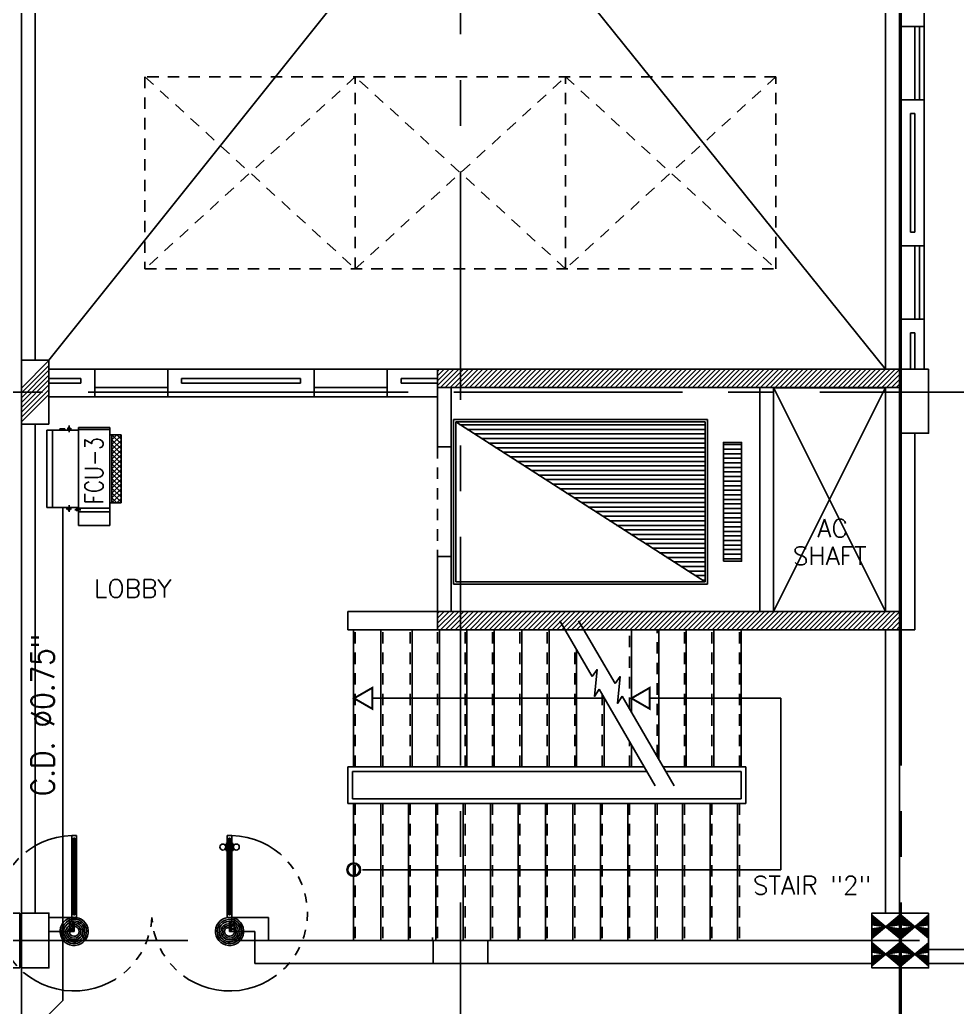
# Model space of a CAD drawing. Extents: x 417866242 to 417866861, y 43498051 to 43498155.
# Drawn here: x 417866821.67 to 417866831.92, y 43498112.91 to 43498123.71 of the extents above; entities that cross this region are included whole.
import ezdxf
from ezdxf.enums import TextEntityAlignment as Align

# ---------------------------------------------------------------- set-up
doc = ezdxf.new("R2010")
doc.units = 0
doc.header["$MEASUREMENT"] = 0
for name, pattern in [('CENTERX2', [4, 2.5, -0.5, 0.5, -0.5]), ('HIDDEN', [0.375, 0.25, -0.125]), ('HIDDEN2', [0.1875, 0.125, -0.0625])]:
    doc.linetypes.add(name, pattern=pattern)
doc.layers.get('0').update_dxf_attribs({"linetype": 'CONTINUOUS'})
for name, color, linetype in [('AC-CD', 6, 'CONTINUOUS'), ('AC-TEXT', 2, 'CONTINUOUS'), ('AXES', 11, 'CENTERX2'), ('COL', 11, 'CONTINUOUS'), ('DOOR', 11, 'CONTINUOUS'), ('FCU', 6, 'CONTINUOUS'), ('HAT', 11, 'CONTINUOUS'), ('HIDDEN', 11, 'HIDDEN2'), ('INSUL', 11, 'CONTINUOUS'), ('LIFTS', 11, 'CONTINUOUS'), ('RM-NAME', 11, 'CONTINUOUS'), ('ROOF', 7, 'CONTINUOUS'), ('SHAFT', 11, 'CONTINUOUS'), ('STR', 11, 'CONTINUOUS'), ('TEXTN', 2, 'CONTINUOUS'), ('WALL', 11, 'CONTINUOUS'), ('WIN', 11, 'CONTINUOUS')]:
    doc.layers.add(name, color=color, linetype=linetype)
doc.styles.add('ROMANS', font='ROMANS.shx', dxfattribs={"width": 0.6})

# ---------------------------------------------------------------- blocks, each defined once
blk = doc.blocks.new('*X51')
at = {"color": 0}
for p, q in [((140176.4757005259, 227700), (140376.4757005259, 227700)), ((140176.4757005259, 227650), (140376.4757005259, 227650)), ((140176.4757005259, 227600), (140376.4757005259, 227600)), ((140176.4757005259, 227550), (140376.4757005259, 227550)), ((140176.4757005259, 227500), (140376.4757005259, 227500)), ((140176.4757005259, 227450), (140376.4757005259, 227450)), ((140176.4757005259, 227400), (140376.4757005259, 227400)), ((140176.4757005259, 227350), (140376.4757005259, 227350)), ((140176.4757005259, 227300), (140376.4757005259, 227300)), ((140176.4757005259, 227250), (140376.4757005259, 227250)), ((140176.4757005259, 227200), (140376.4757005259, 227200)), ((140176.4757005259, 227150), (140376.4757005259, 227150)), ((140176.4757005259, 227100), (140376.4757005259, 227100)), ((140176.4757005259, 227050), (140376.4757005259, 227050)), ((140176.4757005259, 227000), (140376.4757005259, 227000)), ((140176.4757005259, 226950), (140376.4757005259, 226950)), ((140176.4757005259, 226900), (140376.4757005259, 226900)), ((140176.4757005259, 226850), (140376.4757005259, 226850)), ((140176.4757005259, 226800), (140376.4757005259, 226800)), ((140176.4757005259, 226750), (140376.4757005259, 226750)), ((140176.4757005259, 226700), (140376.4757005259, 226700)), ((140176.4757005259, 226650), (140376.4757005259, 226650)), ((140176.4757005259, 226600), (140376.4757005259, 226600)), ((140176.4757005259, 226550), (140376.4757005259, 226550)), ((140176.4757005259, 226500), (140376.4757005259, 226500)), ((140176.4757005259, 226450), (140376.4757005259, 226450))]:
    blk.add_line(p, q, dxfattribs=at)
blk = doc.blocks.new('*X52')
at = {"color": 0}
for p, q in [((477437.8265845861, 147300), (480111.9327893695, 147300)), ((477515.683696582, 147250), (480111.9327893695, 147250)), ((477593.5408085778, 147200), (480111.9327893695, 147200)), ((477671.3979205738, 147150), (480111.9327893695, 147150)), ((477749.2550325696, 147100), (480111.9327893695, 147100)), ((477827.1121445655, 147050), (480111.9327893695, 147050)), ((477904.9692565614, 147000), (480111.9327893695, 147000)), ((477982.8263685573, 146950), (480111.9327893695, 146950)), ((478060.6834805532, 146900), (480111.9327893695, 146900)), ((478138.540592549, 146850), (480111.9327893695, 146850)), ((478216.3977045449, 146800), (480111.9327893695, 146800)), ((478294.2548165408, 146750), (480111.9327893695, 146750)), ((478372.1119285367, 146700), (480111.9327893695, 146700)), ((478449.9690405326, 146650), (480111.9327893695, 146650)), ((478527.8261525285, 146600), (480111.9327893695, 146600)), ((478605.6832645243, 146550), (480111.9327893695, 146550)), ((478683.5403765202, 146500), (480111.9327893695, 146500)), ((478761.3974885161, 146450), (480111.9327893695, 146450)), ((478839.254600512, 146400), (480111.9327893695, 146400)), ((478917.1117125078, 146350), (480111.9327893695, 146350)), ((478994.9688245038, 146300), (480111.9327893695, 146300)), ((479072.8259364996, 146250), (480111.9327893695, 146250)), ((479150.6830484955, 146200), (480111.9327893695, 146200)), ((479228.5401604914, 146150), (480111.9327893695, 146150)), ((479306.3972724873, 146100), (480111.9327893696, 146100)), ((479384.2543844832, 146050), (480111.9327893696, 146050)), ((479462.1114964791, 146000), (480111.9327893696, 146000)), ((479539.9686084749, 145950), (480111.9327893696, 145950)), ((479617.8257204708, 145900), (480111.9327893696, 145900)), ((479695.6828324667, 145850), (480111.9327893696, 145850)), ((479773.5399444626, 145800), (480111.9327893696, 145800)), ((479851.3970564585, 145750), (480111.9327893696, 145750)), ((479929.2541684543, 145700), (480111.9327893696, 145700)), ((480007.1112804502, 145650), (480111.9327893696, 145650)), ((480084.9683924461, 145600), (480111.9327893696, 145600))]:
    blk.add_line(p, q, dxfattribs=at)
blk = doc.blocks.new('A$C272A55A0')
at = {"layer": 'DOOR', "color": 0, "linetype": 'ByBlock'}
for p, q in [((-0.0001203324354719371, 900.3541752648598), (-0.0001203324500238523, 1050.354175264831)), ((49.99987966756453, 1050.354175264918), (-0.0001203324354719371, 1050.354175264918)), ((49.99987966756453, 950.354175264918), (49.99987966756453, 1050.354175264918)), ((1749.999879667535, 950.354175264918), (1749.999879667535, 1050.354175264918)), ((1749.999879667535, 1050.354175264918), (1799.999879667535, 1050.354175264918)), ((1799.999879667535, 1050.354175264918), (1799.999879667535, 900.354175264918)), ((-0.0001203324354719371, 900.354175264918), (24.99987966756453, 900.354175264918)), ((24.99987966756453, 950.354175264918), (49.99987966756453, 950.354175264918)), ((24.99987966756453, 900.354175264918), (24.99987966756453, 950.354175264918)), ((74.99987966756453, 900.354175264918), (24.99987966756453, 900.354175264918)), ((24.99987966756453, 850.354175264918), (24.99987966756453, 900.354175264918)), ((57.99987966756453, 870.354175264918), (41.99987966756453, 870.354175264918)), ((41.99987966756453, 870.354175264918), (41.99987966756453, 850.354175264918)), ((57.99987966756453, 850.354175264918), (57.99987966756453, 870.354175264918)), ((74.99987966756453, 900.354175264918), (74.99987966756453, 850.354175264918)), ((1724.999879667535, 900.354175264918), (1774.999879667535, 900.354175264918)), ((1724.999879667535, 900.354175264918), (1724.999879667535, 850.354175264918)), ((1741.999879667535, 870.354175264918), (1757.999879667535, 870.354175264918)), ((1741.999879667535, 850.354175264918), (1741.999879667535, 870.354175264918)), ((1774.999879667535, 950.354175264918), (1749.999879667535, 950.354175264918)), ((1757.999879667535, 870.354175264918), (1757.999879667535, 850.354175264918)), ((1774.999879667535, 900.354175264918), (1774.999879667535, 950.354175264918)), ((1799.999879667535, 900.354175264918), (1774.999879667535, 900.354175264918)), ((1774.999879667535, 850.354175264918), (1774.999879667535, 900.354175264918)), ((41.99987966756453, 850.354175264918), (24.99987966756453, 850.354175264918)), ((74.99987966756453, 850.354175264918), (57.99987966756453, 850.354175264918)), ((1724.999879667535, 850.354175264918), (1741.999879667535, 850.354175264918)), ((1757.999879667535, 850.354175264918), (1774.999879667535, 850.354175264918)), ((1717.799879667495, 160.1117180435103), (1708.799879667495, 160.1117180435103)), ((1708.799879667495, 95.31171804352198), (1708.799879667495, 160.1117180435103)), ((1724.999879667535, 172.7117180435162), (1717.799879667495, 172.7117180435162)), ((1717.799879667495, 172.7117180435162), (1717.799879667495, 82.71171804351616)), ((1717.799879667495, 95.31171804352198), (1717.799879667495, 160.1117180435103)), ((1774.999879667535, 172.7117180435162), (1782.199879667576, 172.7117180435162)), ((1782.199879667576, 172.7117180435162), (1782.199879667576, 82.71171804351616)), ((1782.199879667576, 160.1117180435103), (1791.199879667576, 160.1117180435103)), ((1782.199879667576, 95.31171804352198), (1782.199879667576, 160.1117180435103)), ((1791.199879667576, 95.31171804352198), (1791.199879667576, 160.1117180435103)), ((24.99987966756453, 50.35417526491801), (41.99987966753542, 50.35417526491801)), ((24.99987966756453, 50.35417526491801), (24.99987966756453, 0.3541752649180125)), ((24.99987966756453, 0.3541752649180125), (74.99987966756453, 0.3541752649180125)), ((74.99987966756453, 0.3541752649180125), (24.99987966756453, 0.3541752649180125)), ((41.99987966753542, 50.35417526491801), (41.99987966753542, 30.35417526491801)), ((41.99987966756453, 30.35417526491801), (57.99987966756453, 30.35417526491801)), ((57.99987966756453, 50.35417526491801), (74.99987966756453, 50.35417526491801)), ((57.99987966756453, 50.35417526491801), (57.99987966756453, 30.35417526491801)), ((74.99987966756453, 50.35417526491801), (74.99987966704066, 0.3541752648889087)), ((1717.799879667495, 95.31171804352198), (1708.799879667495, 95.31171804352198)), ((1724.999879667535, 82.71171804351616), (1717.799879667495, 82.71171804351616)), ((1741.999879667535, 50.35417526491801), (1724.999879667535, 50.35417526491801)), ((1724.999879667535, 50.35417526491801), (1724.999879668059, 0.3541752648889087)), ((1774.999879667535, 0.3541752649180125), (1724.999879667535, 0.3541752649180125)), ((1724.999879667535, 0.3541752649180125), (1774.999879667535, 0.3541752649180125)), ((1741.999879667535, 50.35417526491801), (1741.999879667535, 30.35417526491801)), ((1757.999879667535, 30.35417526491801), (1741.999879667535, 30.35417526491801)), ((1774.999879667535, 50.35417526491801), (1757.999879667565, 50.35417526491801)), ((1757.999879667565, 50.35417526491801), (1757.999879667565, 30.35417526491801)), ((1774.999879667535, 82.71171804351616), (1782.199879667576, 82.71171804351616)), ((1774.999879667535, 50.35417526491801), (1774.999879667535, 0.3541752649180125)), ((1782.199879667576, 95.31171804352198), (1791.199879667576, 95.31171804352198))]:
    blk.add_line(p, q, dxfattribs=at)
at = {"layer": 'DOOR', "color": 9, "linetype": 'ByBlock'}
for p, q in [((49.99987966756453, 1050.354175264918), (-0.0001203324354719371, 1010.208440949064)), ((49.99987966756453, 1050.354175264918), (-0.0001203324354719371, 936.6442452724732)), ((49.99987966756453, 1050.354175264918), (36.64259362407029, 950.354175264918)), ((1749.999879667535, 1050.354175264918), (1799.999879667535, 1010.208440949064)), ((1749.999879667535, 1050.354175264918), (1799.999879667535, 936.6442452724732)), ((1749.999879667535, 1050.354175264918), (1763.35716571103, 950.354175264918))]:
    blk.add_line(p, q, dxfattribs=at)
at = {"layer": 'DOOR', "linetype": 'ByBlock'}
for p, q in [((24.99987966756453, 850.354175264918), (24.99987966756453, 50.35417526491801)), ((41.99987966756453, 850.354175264918), (41.99987966753542, 50.35417526491801)), ((57.99987966756453, 850.354175264918), (57.99987966756453, 50.35417526491801)), ((74.99987966756453, 50.35417526491801), (74.99987966756453, 850.354175264918)), ((1724.999879667535, 50.35417526491801), (1724.999879667535, 850.354175264918)), ((1741.999879667535, 850.354175264918), (1741.999879667535, 50.35417526491801)), ((1757.999879667535, 850.354175264918), (1757.999879667565, 50.35417526491801)), ((1774.999879667535, 850.354175264918), (1774.999879667535, 50.35417526491801))]:
    blk.add_line(p, q, dxfattribs=at)
at = {"layer": 'DOOR', "color": 0, "linetype": 'ByBlock'}
for centre in [(1676.468935452576, 127.7117180435162), (1823.530823882553, 127.7117180435162)]:
    blk.add_circle(centre, 32.39999999998526, dxfattribs=at)
at = {"layer": 'DOOR', "color": 9, "linetype": 'ByBlock'}
for centre, radius, start, end in [((49.99987966756453, 1050.354175264918), 54.40195781277725, 203.2073828919769, 270), ((49.99987966756453, 1050.354175264918), 74.40195781277725, 227.7764264168309, 270), ((49.99987966756453, 1050.354175264918), 34.40195781277725, 180, 270), ((49.99987966756453, 1050.354175264918), 14.40195781277725, 180, 270), ((1749.999879667535, 1050.354175264918), 14.40195781277725, 270, 0), ((1749.999879667535, 1050.354175264918), 34.40195781277725, 270, 0), ((1749.999879667535, 1050.354175264918), 54.40195781277725, 270, 336.7926171080232), ((1749.999879667535, 1050.354175264918), 74.40195781277725, 270, 312.2235735831691), ((49.99987966756453, 1050.354175264918), 94.40195781277725, 238.0181880330829, 270), ((49.99987966756453, 1050.354175264918), 114.4019578127773, 244.083841882062, 257.3774258712915), ((49.99987966756453, 1050.354175264918), 134.4019578127773, 248.1598493930308, 259.2800236451595), ((49.99987966756453, 1050.354175264918), 154.4019578127773, 251.1052885492919, 256.2857707775486), ((1749.999879667535, 1050.354175264918), 94.40195781277725, 270, 301.9818119669171), ((1749.999879667535, 1050.354175264918), 114.4019578127773, 282.6225741287084, 295.916158117938), ((1749.999879667535, 1050.354175264918), 134.4019578127773, 280.7199763548405, 291.8401506069692), ((1749.999879667535, 1050.354175264918), 154.4019578127773, 283.7142292224514, 288.8947114507081)]:
    blk.add_arc(centre, radius, start, end, dxfattribs=at)
at = {"layer": 'DOOR', "linetype": 'HIDDEN', "ltscale": 0.5}
for centre, radius, start, end in [((49.99987966756453, 851.395841931575), 851.4087845464003, 268.3173765331032, 3.296482377102192), ((1749.999879667521, 851.3958419315459), 851.4087845463584, 176.7035176228957, 271.6826234668978)]:
    blk.add_arc(centre, radius, start, end, dxfattribs=at)
at = {"layer": 'WALL', "linetype": 'ByBlock'}
blk.add_line((1799.999879667565, 900.3541752650344), (1799.99987966755, 1050.354175265005), dxfattribs=at)
blk = doc.blocks.new('RM1')
at = {"layer": 'RM-NAME', "style": 'ROMANS'}
for tag, p in [('ROOMNAME1', (0, 323.8095238059759)), ('ROOMNAME2', (0, 0))]:
    blk.add_attdef(tag, text='', height=200, dxfattribs=at).set_placement(p, align=Align.MIDDLE)
blk = doc.blocks.new('*X78')
at = {"color": 0}
for p, q in [((61359.22208648539, 153159.3599540289), (61539.59610626817, 153339.7339738117)), ((61359.22208648538, 153212.3929626179), (61486.56309767918, 153339.7339738117)), ((61359.22208648537, 153265.4259712069), (61433.53008909019, 153339.7339738117)), ((61359.22208648537, 153318.4589797959), (61380.4970805012, 153339.7339738117)), ((61392.62911485726, 153139.7339738118), (61592.62911485717, 153339.7339738117)), ((61445.66212344625, 153139.7339738118), (61645.66212344616, 153339.7339738117)), ((61498.69513203524, 153139.7339738118), (61698.69513203515, 153339.7339738117)), ((61551.72814062423, 153139.7339738118), (61751.72814062415, 153339.7339738117)), ((61604.76114921322, 153139.7339738118), (61804.76114921314, 153339.7339738117)), ((61657.79415780221, 153139.7339738118), (61857.79415780213, 153339.7339738117)), ((61710.8271663912, 153139.7339738118), (61910.82716639112, 153339.7339738117)), ((61763.86017498019, 153139.7339738118), (61963.86017498012, 153339.7339738117)), ((61816.89318356918, 153139.7339738118), (62016.8931835691, 153339.7339738117)), ((61869.92619215817, 153139.7339738118), (62069.9261921581, 153339.7339738117)), ((61922.95920074716, 153139.7339738118), (62122.95920074709, 153339.7339738117)), ((61975.99220933615, 153139.7339738118), (62175.99220933608, 153339.7339738117)), ((62029.02521792514, 153139.7339738118), (62229.02521792507, 153339.7339738117)), ((62082.05822651413, 153139.7339738118), (62282.05822651407, 153339.7339738117)), ((62135.09123510312, 153139.7339738118), (62335.09123510306, 153339.7339738117)), ((62188.12424369211, 153139.7339738118), (62388.12424369205, 153339.7339738117)), ((62241.1572522811, 153139.7339738118), (62441.15725228105, 153339.7339738117)), ((62294.19026087009, 153139.7339738118), (62494.19026087003, 153339.7339738117)), ((62347.22326945908, 153139.7339738118), (62547.22326945903, 153339.7339738117)), ((62400.25627804807, 153139.7339738118), (62600.25627804802, 153339.7339738117)), ((62453.28928663706, 153139.7339738118), (62653.28928663702, 153339.7339738117)), ((62506.32229522605, 153139.7339738118), (62706.322295226, 153339.7339738117)), ((62559.35530381504, 153139.7339738118), (62759.355303815, 153339.7339738117)), ((62612.38831240403, 153139.7339738118), (62812.38831240399, 153339.7339738117)), ((62665.42132099302, 153139.7339738118), (62865.42132099298, 153339.7339738117)), ((62718.45432958201, 153139.7339738118), (62918.45432958197, 153339.7339738117)), ((62771.48733817101, 153139.7339738118), (62971.48733817097, 153339.7339738117)), ((62824.52034675999, 153139.7339738118), (63024.52034675996, 153339.7339738117)), ((62877.55335534898, 153139.7339738118), (63077.55335534895, 153339.7339738117)), ((62930.58636393797, 153139.7339738118), (63130.58636393795, 153339.7339738117)), ((62983.61937252696, 153139.7339738118), (63183.61937252693, 153339.7339738117)), ((63036.65238111596, 153139.7339738118), (63236.65238111593, 153339.7339738117)), ((63089.68538970494, 153139.7339738118), (63289.68538970492, 153339.7339738117)), ((63142.71839829393, 153139.7339738118), (63342.71839829391, 153339.7339738117)), ((63195.75140688293, 153139.7339738118), (63395.7514068829, 153339.7339738117)), ((63248.78441547191, 153139.7339738118), (63448.7844154719, 153339.7339738117)), ((63301.81742406091, 153139.7339738118), (63501.81742406089, 153339.7339738117)), ((63354.8504326499, 153139.7339738118), (63554.85043264988, 153339.7339738117)), ((63407.88344123888, 153139.7339738118), (63607.88344123888, 153339.7339738117)), ((63460.91644982788, 153139.7339738118), (63660.91644982787, 153339.7339738118)), ((63513.94945841686, 153139.7339738118), (63713.94945841686, 153339.7339738118)), ((63566.98246700585, 153139.7339738118), (63766.98246700585, 153339.7339738118)), ((63620.01547559485, 153139.7339738118), (63820.01547559485, 153339.7339738118)), ((63673.04848418383, 153139.7339738117), (63873.04848418383, 153339.7339738118)), ((63726.08149277283, 153139.7339738117), (63926.08149277283, 153339.7339738118)), ((63779.11450136182, 153139.7339738117), (63979.11450136182, 153339.7339738118)), ((63832.1475099508, 153139.7339738117), (64032.14750995081, 153339.7339738118)), ((63885.1805185398, 153139.7339738117), (64085.1805185398, 153339.7339738118)), ((63938.21352712878, 153139.7339738117), (64138.2135271288, 153339.7339738118)), ((63991.24653571778, 153139.7339738117), (64191.24653571779, 153339.7339738118)), ((64044.27954430677, 153139.7339738117), (64244.27954430678, 153339.7339738118)), ((64097.31255289575, 153139.7339738117), (64297.31255289578, 153339.7339738118)), ((64150.34556148475, 153139.7339738117), (64350.34556148477, 153339.7339738118)), ((64203.37857007374, 153139.7339738117), (64403.37857007376, 153339.7339738118)), ((64256.41157866273, 153139.7339738117), (64456.41157866275, 153339.7339738118)), ((64309.44458725172, 153139.7339738117), (64509.44458725175, 153339.7339738118)), ((64362.4775958407, 153139.7339738117), (64562.47759584073, 153339.7339738118)), ((64415.5106044297, 153139.7339738117), (64615.51060442973, 153339.7339738118)), ((64468.54361301869, 153139.7339738117), (64668.54361301872, 153339.7339738118)), ((64521.57662160768, 153139.7339738117), (64721.57662160771, 153339.7339738118)), ((64574.60963019667, 153139.7339738117), (64774.6096301967, 153339.7339738118)), ((64627.64263878566, 153139.7339738117), (64827.6426387857, 153339.7339738118)), ((64680.67564737465, 153139.7339738117), (64880.67564737469, 153339.7339738118)), ((64733.70865596364, 153139.7339738117), (64933.70865596368, 153339.7339738118)), ((64786.74166455263, 153139.7339738117), (64986.74166455268, 153339.7339738118)), ((64839.77467314162, 153139.7339738117), (65039.77467314167, 153339.7339738118)), ((64892.80768173061, 153139.7339738117), (65092.80768173066, 153339.7339738118)), ((64945.8406903196, 153139.7339738117), (65145.84069031965, 153339.7339738118)), ((64998.87369890859, 153139.7339738117), (65198.87369890865, 153339.7339738118)), ((65051.90670749758, 153139.7339738117), (65251.90670749763, 153339.7339738118)), ((65104.93971608657, 153139.7339738117), (65304.93971608663, 153339.7339738118)), ((65157.97272467556, 153139.7339738117), (65357.97272467562, 153339.7339738118)), ((65211.00573326455, 153139.7339738117), (65411.00573326461, 153339.7339738118)), ((65264.03874185354, 153139.7339738117), (65464.0387418536, 153339.7339738118)), ((65317.07175044253, 153139.7339738117), (65517.0717504426, 153339.7339738118)), ((65370.10475903152, 153139.7339738117), (65570.10475903159, 153339.7339738118)), ((65423.13776762051, 153139.7339738117), (65623.13776762059, 153339.7339738118)), ((65476.1707762095, 153139.7339738117), (65676.17077620958, 153339.7339738118)), ((65529.20378479849, 153139.7339738117), (65729.20378479856, 153339.7339738118)), ((65582.23679338748, 153139.7339738117), (65782.23679338756, 153339.7339738118)), ((65635.26980197646, 153139.7339738117), (65835.26980197655, 153339.7339738118)), ((65688.30281056547, 153139.7339738117), (65888.30281056554, 153339.7339738118)), ((65741.33581915445, 153139.7339738117), (65941.33581915454, 153339.7339738118)), ((65794.36882774344, 153139.7339738117), (65994.36882774353, 153339.7339738118)), ((65847.40183633243, 153139.7339738117), (66047.40183633252, 153339.7339738118)), ((65900.43484492142, 153139.7339738117), (66100.43484492152, 153339.7339738118)), ((65953.46785351042, 153139.7339738117), (66153.4678535105, 153339.7339738118)), ((66006.5008620994, 153139.7339738117), (66206.50086209949, 153339.7339738118)), ((66059.53387068839, 153139.7339738117), (66259.5338706885, 153339.7339738118)), ((66112.56687927738, 153139.7339738117), (66312.56687927748, 153339.7339738118)), ((66165.59988786637, 153139.7339738117), (66365.59988786647, 153339.7339738118)), ((66218.63289645537, 153139.7339738117), (66409.2220864852, 153330.3231638415)), ((66271.66590504436, 153139.7339738117), (66409.2220864852, 153277.2901552526)), ((66324.69891363334, 153139.7339738117), (66409.2220864852, 153224.2571466636)), ((66377.73192222233, 153139.7339738117), (66409.2220864852, 153171.2241380746))]:
    blk.add_line(p, q, dxfattribs=at)
blk = doc.blocks.new('*X77')
at = {"color": 0}
for p, q in [((61359.22208648539, 155811.0103834785), (61537.94567681861, 155989.7339738117)), ((61359.22208648538, 155864.0433920675), (61484.91266822961, 155989.7339738117)), ((61359.22208648537, 155917.0764006564), (61431.87965964062, 155989.7339738117)), ((61359.22208648537, 155970.1094092454), (61378.84665105163, 155989.7339738117)), ((61390.97868540768, 155789.7339738118), (61590.97868540759, 155989.7339738117)), ((61444.01169399667, 155789.7339738118), (61644.01169399659, 155989.7339738117)), ((61497.04470258566, 155789.7339738118), (61697.04470258558, 155989.7339738117)), ((61550.07771117465, 155789.7339738118), (61750.07771117457, 155989.7339738117)), ((61603.11071976364, 155789.7339738118), (61803.11071976356, 155989.7339738117)), ((61656.14372835263, 155789.7339738118), (61856.14372835256, 155989.7339738117)), ((61709.17673694162, 155789.7339738118), (61909.17673694155, 155989.7339738117)), ((61762.20974553061, 155789.7339738118), (61962.20974553054, 155989.7339738117)), ((61815.2427541196, 155789.7339738118), (62015.24275411954, 155989.7339738117)), ((61868.27576270859, 155789.7339738118), (62068.27576270853, 155989.7339738117)), ((61921.30877129758, 155789.7339738118), (62121.30877129752, 155989.7339738117)), ((61974.34177988657, 155789.7339738118), (62174.34177988651, 155989.7339738117)), ((62027.37478847556, 155789.7339738118), (62227.37478847551, 155989.7339738117)), ((62080.40779706455, 155789.7339738118), (62280.40779706449, 155989.7339738117)), ((62133.44080565354, 155789.7339738117), (62333.44080565349, 155989.7339738117)), ((62186.47381424253, 155789.7339738117), (62386.47381424248, 155989.7339738117)), ((62239.50682283152, 155789.7339738117), (62439.50682283147, 155989.7339738117)), ((62292.53983142051, 155789.7339738117), (62492.53983142046, 155989.7339738117)), ((62345.5728400095, 155789.7339738117), (62545.57284000946, 155989.7339738117)), ((62398.60584859849, 155789.7339738117), (62598.60584859845, 155989.7339738117)), ((62451.63885718748, 155789.7339738117), (62651.63885718744, 155989.7339738117)), ((62504.67186577647, 155789.7339738117), (62704.67186577644, 155989.7339738117)), ((62557.70487436546, 155789.7339738117), (62757.70487436542, 155989.7339738117)), ((62610.73788295445, 155789.7339738117), (62810.73788295442, 155989.7339738117)), ((62663.77089154344, 155789.7339738117), (62863.77089154341, 155989.7339738117)), ((62716.80390013244, 155789.7339738117), (62916.80390013241, 155989.7339738117)), ((62769.83690872142, 155789.7339738117), (62969.83690872139, 155989.7339738117)), ((62822.86991731041, 155789.7339738117), (63022.86991731039, 155989.7339738117)), ((62875.90292589941, 155789.7339738117), (63075.90292589938, 155989.7339738117)), ((62928.93593448839, 155789.7339738117), (63128.93593448837, 155989.7339738117)), ((62981.96894307739, 155789.7339738117), (63181.96894307737, 155989.7339738117)), ((63035.00195166637, 155789.7339738117), (63235.00195166636, 155989.7339738117)), ((63088.03496025536, 155789.7339738117), (63288.03496025535, 155989.7339738117)), ((63141.06796884436, 155789.7339738117), (63341.06796884434, 155989.7339738117)), ((63194.10097743334, 155789.7339738117), (63394.10097743334, 155989.7339738117)), ((63247.13398602234, 155789.7339738117), (63447.13398602232, 155989.7339738117)), ((63300.16699461133, 155789.7339738117), (63500.16699461132, 155989.7339738117)), ((63353.20000320031, 155789.7339738117), (63553.20000320031, 155989.7339738117)), ((63406.23301178931, 155789.7339738117), (63606.2330117893, 155989.7339738117)), ((63459.26602037829, 155789.7339738117), (63659.26602037829, 155989.7339738117)), ((63512.29902896728, 155789.7339738117), (63712.29902896729, 155989.7339738117)), ((63565.33203755628, 155789.7339738117), (63765.33203755628, 155989.7339738117)), ((63618.36504614526, 155789.7339738117), (63818.36504614527, 155989.7339738117)), ((63671.39805473426, 155789.7339738117), (63871.39805473427, 155989.7339738117)), ((63724.43106332325, 155789.7339738117), (63924.43106332326, 155989.7339738117)), ((63777.46407191223, 155789.7339738117), (63977.46407191225, 155989.7339738117)), ((63830.49708050123, 155789.7339738117), (64030.49708050124, 155989.7339738117)), ((63883.53008909021, 155789.7339738117), (64083.53008909024, 155989.7339738117)), ((63936.56309767921, 155789.7339738117), (64136.56309767922, 155989.7339738117)), ((63989.5961062682, 155789.7339738117), (64189.59610626822, 155989.7339738117)), ((64042.62911485718, 155789.7339738117), (64242.62911485721, 155989.7339738117)), ((64095.66212344618, 155789.7339738117), (64295.6621234462, 155989.7339738117)), ((64148.69513203517, 155789.7339738117), (64348.69513203519, 155989.7339738117)), ((64201.72814062416, 155789.7339738117), (64401.72814062419, 155989.7339738117)), ((64254.76114921315, 155789.7339738117), (64454.76114921318, 155989.7339738118)), ((64307.79415780213, 155789.7339738117), (64507.79415780217, 155989.7339738118)), ((64360.82716639113, 155789.7339738117), (64560.82716639117, 155989.7339738118)), ((64413.86017498012, 155789.7339738117), (64613.86017498016, 155989.7339738118)), ((64466.89318356911, 155789.7339738117), (64666.89318356915, 155989.7339738118)), ((64519.9261921581, 155789.7339738117), (64719.92619215814, 155989.7339738118)), ((64572.95920074709, 155789.7339738117), (64772.95920074714, 155989.7339738118)), ((64625.99220933608, 155789.7339738117), (64825.99220933612, 155989.7339738118)), ((64679.02521792507, 155789.7339738117), (64879.02521792512, 155989.7339738118)), ((64732.05822651406, 155789.7339738117), (64932.05822651411, 155989.7339738118)), ((64785.09123510305, 155789.7339738117), (64985.0912351031, 155989.7339738118)), ((64838.12424369204, 155789.7339738117), (65038.12424369209, 155989.7339738118)), ((64891.15725228103, 155789.7339738117), (65091.15725228109, 155989.7339738118)), ((64944.19026087002, 155789.7339738117), (65144.19026087008, 155989.7339738118)), ((64997.22326945901, 155789.7339738117), (65197.22326945907, 155989.7339738118)), ((65050.256278048, 155789.7339738117), (65250.25627804807, 155989.7339738118)), ((65103.28928663699, 155789.7339738117), (65303.28928663705, 155989.7339738118)), ((65156.32229522598, 155789.7339738117), (65356.32229522605, 155989.7339738118)), ((65209.35530381497, 155789.7339738117), (65409.35530381504, 155989.7339738118)), ((65262.38831240396, 155789.7339738117), (65462.38831240404, 155989.7339738118)), ((65315.42132099295, 155789.7339738117), (65515.42132099302, 155989.7339738118)), ((65368.45432958194, 155789.7339738117), (65568.45432958202, 155989.7339738118)), ((65421.48733817093, 155789.7339738117), (65621.487338171, 155989.7339738118)), ((65474.52034675992, 155789.7339738117), (65674.52034676001, 155989.7339738118)), ((65527.55335534891, 155789.7339738117), (65727.553355349, 155989.7339738118)), ((65580.5863639379, 155789.7339738117), (65780.58636393798, 155989.7339738118)), ((65633.6193725269, 155789.7339738117), (65833.61937252698, 155989.7339738118)), ((65686.65238111588, 155789.7339738117), (65886.65238111597, 155989.7339738118)), ((65739.68538970487, 155789.7339738117), (65939.68538970496, 155989.7339738118)), ((65792.71839829386, 155789.7339738117), (65992.71839829396, 155989.7339738118)), ((65845.75140688285, 155789.7339738117), (66045.75140688295, 155989.7339738118)), ((65898.78441547185, 155789.7339738117), (66098.78441547194, 155989.7339738118)), ((65951.81742406084, 155789.7339738117), (66151.81742406094, 155989.7339738118)), ((66004.85043264982, 155789.7339738117), (66204.85043264992, 155989.7339738118)), ((66057.88344123881, 155789.7339738117), (66257.88344123891, 155989.7339738118)), ((66110.9164498278, 155789.7339738117), (66310.91644982791, 155989.7339738118)), ((66163.9494584168, 155789.7339738117), (66363.9494584169, 155989.7339738118)), ((66216.98246700579, 155789.7339738117), (66409.2220864852, 155981.9735932911)), ((66270.01547559477, 155789.7339738117), (66409.2220864852, 155928.9405847021)), ((66323.04848418376, 155789.7339738117), (66409.2220864852, 155875.9075761131)), ((66376.08149277275, 155789.7339738117), (66409.2220864852, 155822.8745675241))]:
    blk.add_line(p, q, dxfattribs=at)
blk = doc.blocks.new('C11')
at = {"layer": 'HAT'}
h = blk.add_hatch(dxfattribs=at)
h.set_pattern_fill('ANSI31', color=256, scale=300, style=0)
h.set_pattern_definition([(45, (-248556.1822811713, -75061.0053373936), (-26.51650429449553, 26.51650429449553), [])])
h.paths.add_polyline_path([(300.0000000000291, 700), (-2.91038304567337e-11, 700), (0, 349.9999999998981), (300.0000000000291, 349.9999999998981)])
h.paths.add_polyline_path([(300, 349.9999999998981), (-2.91038304567337e-11, 349.9999999998981), (-2.91038304567337e-11, 0), (300.0000000000291, 0)])
at = {"layer": 'COL'}
blk.add_lwpolyline([(300.0000000000291, 700), (299.9999999999709, 0), (0, 0), (0, 700)], close=True, dxfattribs=at)
blk = doc.blocks.new('C5V')
at = {"layer": 'HAT'}
h = blk.add_hatch(dxfattribs=at)
h.set_pattern_fill('ANSI31', color=256, scale=300, style=0)
h.set_pattern_definition([(45, (-249196.1822811713, -54711.00533739357), (-26.51650429449553, 26.51650429449553), [])])
h.paths.add_polyline_path([(-19.9999999999709, 600.0000000000073), (-320, 600.0000000000073), (-320.0000000000291, 299.99999999992), (-19.99999999991269, 299.99999999992)])
h.paths.add_polyline_path([(-19.9999999999709, 299.9999999999127), (-320, 299.9999999999127), (-320, 7.275957614183426e-12), (-19.99999999994179, 7.275957614183426e-12)])
h = blk.add_hatch(dxfattribs=at)
h.set_pattern_fill('ANSI31', color=256, scale=300, style=0)
h.set_pattern_definition([(45, (-248876.1822811713, -54711.00533739358), (-26.51650429449553, 26.51650429449553), [])])
h.paths.add_polyline_path([(300.0000000000582, 600), (2.91038304567337e-11, 600), (0, 299.9999999999127), (300.0000000001164, 299.9999999999127)])
h.paths.add_polyline_path([(300.0000000000582, 299.9999999999054), (2.91038304567337e-11, 299.9999999999054), (2.91038304567337e-11, 0), (300.0000000000873, 0)])
at = {"layer": 'COL'}
for points in [[(-19.99999999994179, 600.0000000000073), (-19.99999999994179, 7.275957614183426e-12), (-320.0000000000291, 7.275957614183426e-12), (-320.0000000000291, 600.0000000000073)], [(300.0000000000873, 600), (300.0000000000873, 0), (0, 0), (0, 600)]]:
    blk.add_lwpolyline(points, close=True, dxfattribs=at)
blk = doc.blocks.new('*X39')
at = {"color": 0}
for p, q in [((16890.47746209932, -2466.570672882412), (16943.4517006644, -2413.596434317336)), ((16890.47746209932, -2519.603681471403), (16990.47746209933, -2419.603681471401)), ((16990.47746209933, -2565.49912589376), (16890.47746209932, -2465.499125893757)), ((16890.47746209932, -2572.636690060394), (16990.47746209933, -2472.636690060392)), ((16990.47746209933, -2512.466117304769), (16891.6077791119, -2413.596434317336)), ((16990.47746209933, -2459.433108715778), (16944.64078770089, -2413.596434317336)), ((16990.47746209933, -2618.532134482751), (16890.47746209932, -2518.532134482748)), ((16890.47746209932, -2625.669698649385), (16990.47746209933, -2525.669698649383)), ((16990.47746209933, -2671.565143071742), (16890.47746209932, -2571.565143071739)), ((16890.47746209932, -2678.702707238376), (16990.47746209933, -2578.702707238374)), ((16990.47746209933, -2724.598151660733), (16890.47746209932, -2624.59815166073)), ((16890.47746209932, -2731.735715827367), (16990.47746209933, -2631.735715827365)), ((16990.47746209933, -2777.631160249724), (16890.47746209932, -2677.631160249721)), ((16890.47746209932, -2784.768724416358), (16990.47746209933, -2684.768724416357)), ((16990.47746209933, -2830.664168838715), (16890.47746209932, -2730.664168838713)), ((16890.47746209932, -2837.801733005349), (16990.47746209933, -2737.801733005348)), ((16990.47746209933, -2883.697177427706), (16890.47746209932, -2783.697177427704)), ((16890.47746209932, -2890.83474159434), (16990.47746209933, -2790.834741594339)), ((16990.47746209933, -2936.730186016697), (16890.47746209932, -2836.730186016694)), ((16890.47746209932, -2943.867750183331), (16990.47746209933, -2843.86775018333)), ((16990.47746209933, -2989.763194605689), (16890.47746209932, -2889.763194605686)), ((16890.47746209932, -2996.900758772323), (16990.47746209933, -2896.900758772321)), ((16990.47746209933, -3042.796203194679), (16890.47746209932, -2942.796203194677)), ((16890.47746209932, -3049.933767361314), (16990.47746209933, -2949.933767361312)), ((16990.47746209933, -3095.82921178367), (16890.47746209932, -2995.829211783668)), ((16890.47746209932, -3102.966775950305), (16990.47746209933, -3002.966775950303)), ((16990.47746209933, -3148.862220372662), (16890.47746209932, -3048.862220372659)), ((16943.52866745501, -3154.946434317336), (16890.47746209932, -3101.89522896165)), ((16891.53081232129, -3154.946434317336), (16990.47746209933, -3055.999784539294)), ((16944.56382091028, -3154.946434317336), (16990.47746209933, -3109.032793128285))]:
    blk.add_line(p, q, dxfattribs=at)
blk = doc.blocks.new('WHE06')
at = {"color": 3}
for p, q in [((688.9750000238419, 621.5), (346.0749999880791, 621.5)), ((346.0749999880791, 621.5), (346.0749999880791, 469.1000000014901)), ((688.9750000238419, 469.1000000014901), (688.9750000238419, 621.5)), ((212.2971614003181, 437.25), (269.0589052438736, 437.25)), ((232.1000000238419, 452.25), (232.1000000238419, 422.25)), ((232.1000000238419, 452.25), (252.1000000238419, 452.25)), ((242.1000000238419, 472.1842434704304), (242.1000000238419, 399.4801759719849)), ((252.1000000238419, 452.25), (252.1000000238419, 422.25)), ((304.9940044879913, 447.6499999985099), (373.2827185988426, 447.6499999985099)), ((321.0749999880791, 457.6499999985099), (321.0749999880791, 437.6499999985099)), ((321.0749999880791, 457.6499999985099), (346.0749999880791, 457.6499999985099)), ((321.0749999880791, 437.6499999985099), (346.0749999880791, 437.6499999985099)), ((60.32499998807907, -422.25), (60.32499998807907, 422.25)), ((346.0749999880791, 430.4178223386407), (688.9750000238419, 430.4178223386407)), ((811.1999999880791, 370.6749999970198), (688.9750000238419, 370.6749999970198)), ((711.1999999880791, -370.6749999970198), (711.1999999880791, 370.6749999970198)), ((811.1999999880791, -370.6749999970198), (811.1999999880791, 370.6749999970198)), ((141.6357128024101, -437.25), (141.6357128024101, -422.25)), ((196.5700032711029, -437.25), (196.5700032711029, -422.25)), ((232.1000000238419, -452.25), (232.1000000238419, -422.25)), ((242.1000000238419, -472.1842434704304), (242.1000000238419, -399.4801759719849)), ((252.1000000238419, -452.25), (252.1000000238419, -422.25)), ((346.0749999880791, -430.4178223386407), (688.9750000238419, -430.4178223386407)), ((811.1999999880791, -370.6749999970198), (688.9750000238419, -370.6749999970198)), ((141.6357128024101, -437.25), (196.5700032711029, -437.25)), ((221.3790392279625, -437.25), (269.0589052438736, -437.25)), ((232.1000000238419, -452.25), (252.1000000238419, -452.25))]:
    blk.add_line(p, q, dxfattribs=at)
at = {"color": 6}
for p, q in [((346.0749999880791, 469.1000000014901), (346.0749999880791, -450.8250000029802)), ((688.9750000238419, 469.1000000014901), (346.0749999880791, 469.1000000014901)), ((688.9750000238419, -450.8250000029802), (688.9750000238419, 469.1000000014901)), ((0, -422.25), (0, 422.25)), ((0, 422.25), (346.0749999880791, 422.25)), ((0, -422.25), (346.0749999880791, -422.25)), ((346.0749999880791, -450.8250000029802), (688.9750000238419, -450.8250000029802))]:
    blk.add_line(p, q, dxfattribs=at)
at = {"color": 11}
blk.add_blockref('*X39', (-16179.27746212482, 2784.271434314549), dxfattribs=at)

msp = doc.modelspace()

# ---------------------------------------------------------------- hatches: boundary and pattern name
at = {"layer": 'HAT'}
h = msp.add_hatch(dxfattribs=at)
h.set_pattern_fill('ANSI31', color=256, scale=300, style=0)
h.set_pattern_definition([(45.00042688913857, (417866573.1354963, 43498044.22859921), (-0.02651616290502259, 0.02651655803172738), [])])
h.paths.add_polyline_path([(417866821.9884747, 43498119.98975807), (417866821.6884785, 43498119.98975807), (417866821.6884785, 43498119.63975736), (417866821.9884747, 43498119.63975736)])
h.paths.add_polyline_path([(417866821.9884747, 43498119.63975736), (417866821.6884785, 43498119.63975736), (417866821.6884785, 43498119.28975666), (417866821.9884747, 43498119.28975666)])
h = msp.add_hatch(dxfattribs=at)
h.set_pattern_fill('ANSI31', color=256, scale=0.3, style=0)
h.set_pattern_definition([(45, (417866437.9232469, 43498071.50875666), (-0.02651650429449553, 0.02651650429449554), [])])
h.paths.add_polyline_path([(417866826.4884785, 43498113.63975666), (417866826.1884785, 43498113.63975666), (417866826.1884785, 43498113.38975666), (417866826.4884785, 43498113.38975666)])
h.paths.add_polyline_path([(417866826.7884785, 43498113.63975666), (417866826.4884785, 43498113.63975666), (417866826.4884785, 43498113.38975666), (417866826.7884785, 43498113.38975666)])

# ---------------------------------------------------------------- linework, layer by layer
at = {"layer": 'AC-CD'}
for p, q in [((417866822.1383446, 43498118.37882395), (417866822.1383448, 43498112.98324832)), ((417866822.1383448, 43498112.98324832), (417866821.9383448, 43498112.78324832))]:
    msp.add_line(p, q, dxfattribs=at)
at = {"layer": 'AXES'}
for p, q in [((417866826.4884786, 43498075.55546302), (417866826.4884786, 43498154.36813814)), ((417866821.6884786, 43498075.55546302), (417866821.6884786, 43498153.69219407)), ((417866831.2884786, 43498075.55546302), (417866831.2884786, 43498153.68293497)), ((417866831.3084787, 43498075.55546302), (417866831.3084787, 43498153.68293497)), ((417866778.4170337, 43498119.63975666), (417866847.5084786, 43498119.63975666)), ((417866847.5084786, 43498113.63975666), (417866778.4170337, 43498113.63975666))]:
    msp.add_line(p, q, dxfattribs=at)
at = {"layer": 'COL'}
for p, q in [((417866821.6884785, 43498119.28975666), (417866821.6884785, 43498119.98975807)), ((417866821.6884785, 43498119.98975807), (417866821.9884747, 43498119.98975807)), ((417866821.9884747, 43498119.98975807), (417866821.9884747, 43498119.28975666)), ((417866821.9884747, 43498119.28975666), (417866821.6884785, 43498119.28975666))]:
    msp.add_line(p, q, dxfattribs=at)
for points in [[(417866831.2884785, 43498119.88975666), (417866831.2884785, 43498119.68975666), (417866826.2384785, 43498119.68975666), (417866826.2384785, 43498119.88975666)], [(417866831.2884785, 43498117.23975666), (417866831.2884785, 43498117.03975666), (417866826.2384785, 43498117.03975666), (417866826.2384785, 43498117.23975666)], [(417866826.1884785, 43498113.63975666), (417866826.1884785, 43498113.38975666), (417866826.7884785, 43498113.38975666), (417866826.7884785, 43498113.63975666)]]:
    msp.add_lwpolyline(points, close=True, dxfattribs=at)
at = {"layer": 'HIDDEN'}
for p, q in [((417866829.9384786, 43498123.08975665), (417866823.0384786, 43498123.08975665)), ((417866823.0384786, 43498123.08975665), (417866823.0384786, 43498120.98975665)), ((417866825.3384786, 43498123.08975665), (417866823.0384786, 43498120.98975665)), ((417866823.0384786, 43498123.08975665), (417866825.3384786, 43498120.98975665)), ((417866827.6384786, 43498120.98975665), (417866825.3384786, 43498123.08975665)), ((417866825.3384786, 43498120.98975665), (417866827.6384786, 43498123.08975665)), ((417866825.3384786, 43498120.98975665), (417866825.3384786, 43498123.08975665)), ((417866825.3384786, 43498120.98975665), (417866825.3384786, 43498123.08975665)), ((417866829.9384786, 43498123.08975665), (417866827.6384786, 43498120.98975665)), ((417866827.6384786, 43498123.08975665), (417866829.9384786, 43498120.98975665)), ((417866827.6384786, 43498120.98975665), (417866827.6384786, 43498123.08975665)), ((417866827.6384786, 43498120.98975665), (417866827.6384786, 43498123.08975665)), ((417866829.9384786, 43498120.98975665), (417866829.9384786, 43498123.08975665)), ((417866823.0384786, 43498120.98975665), (417866829.9384786, 43498120.98975665)), ((417866826.2384775, 43498119.03975666), (417866826.2384775, 43498117.83975665))]:
    msp.add_line(p, q, dxfattribs=at)
at = {"layer": 'INSUL'}
for p, q in [((417866831.4084786, 43498121.38975666), (417866831.4084786, 43498122.68975665)), ((417866831.4084786, 43498122.68975665), (417866831.4584786, 43498122.68975665)), ((417866831.4584786, 43498121.38975666), (417866831.4584786, 43498122.68975665)), ((417866831.4084786, 43498121.38975666), (417866831.4584786, 43498121.38975666)), ((417866831.4084786, 43498120.28975666), (417866831.4084786, 43498119.88975666)), ((417866831.4084786, 43498120.28975666), (417866831.4584786, 43498120.28975666)), ((417866831.4584786, 43498120.28975666), (417866831.4584786, 43498119.88975666)), ((417866822.3384786, 43498119.78975666), (417866821.9884786, 43498119.78975666)), ((417866822.3384786, 43498119.73975666), (417866821.9884786, 43498119.73975666)), ((417866822.3384786, 43498119.78975666), (417866822.3384786, 43498119.73975666)), ((417866823.4384786, 43498119.78975666), (417866823.4384786, 43498119.73975666)), ((417866824.7384786, 43498119.78975666), (417866823.4384786, 43498119.78975666)), ((417866824.7384786, 43498119.73975666), (417866823.4384786, 43498119.73975666)), ((417866824.7384786, 43498119.78975666), (417866824.7384786, 43498119.73975666)), ((417866826.2384786, 43498119.78975666), (417866825.8384786, 43498119.78975666)), ((417866825.8384786, 43498119.78975666), (417866825.8384786, 43498119.73975666)), ((417866826.2384786, 43498119.73975666), (417866825.8384786, 43498119.73975666))]:
    msp.add_line(p, q, dxfattribs=at)
at = {"layer": 'LIFTS'}
for p, q in [((417866826.4384775, 43498119.31475665), (417866829.1634765, 43498117.56475665)), ((417866826.3884775, 43498117.83975665), (417866826.3884775, 43498119.03975666))]:
    msp.add_line(p, q, dxfattribs=at)
for points in [[(417866826.4134775, 43498117.53975666), (417866829.1884764, 43498117.53975666), (417866829.1884764, 43498119.33975665), (417866826.4134775, 43498119.33975665)], [(417866826.4384775, 43498117.56475665), (417866829.1634765, 43498117.56475665), (417866829.1634765, 43498119.31475665), (417866826.4384775, 43498119.31475665)], [(417866829.3634775, 43498117.78975666), (417866829.5634775, 43498117.78975666), (417866829.5634775, 43498119.08975665), (417866829.3634775, 43498119.08975665)]]:
    msp.add_lwpolyline(points, close=True, dxfattribs=at)
at = {"layer": 'ROOF'}
for p, q in [((417866821.6884786, 43498119.88975666), (417866821.6884786, 43498131.86475666)), ((417866821.8384786, 43498119.98975666), (417866821.8384786, 43498131.86475666)), ((417866831.1384786, 43498119.88975666), (417866831.1384786, 43498131.43975665)), ((417866831.2884786, 43498119.88975666), (417866831.2884786, 43498131.43475476))]:
    msp.add_line(p, q, dxfattribs=at)
at = {"layer": 'SHAFT'}
for p, q in [((417866831.1384786, 43498119.8910953), (417866821.8384786, 43498131.43475476)), ((417866831.1384786, 43498131.43975665), (417866821.9884786, 43498119.98975666)), ((417866831.1384786, 43498119.68975665), (417866829.9134786, 43498117.23975666)), ((417866829.9134786, 43498119.68975665), (417866831.1384786, 43498117.23975666))]:
    msp.add_line(p, q, dxfattribs=at)
at = {"layer": 'STR'}
for p, q in [((417866827.5739819, 43498117.13923152), (417866827.9271932, 43498116.5274515)), ((417866827.7810328, 43498117.13923152), (417866828.1787038, 43498116.45044506)), ((417866825.3184786, 43498115.53975666), (417866825.3184786, 43498117.03975666)), ((417866825.6184786, 43498115.53975666), (417866825.6184786, 43498117.03975666)), ((417866825.9584786, 43498115.53975666), (417866825.9584786, 43498117.03975666)), ((417866826.2584786, 43498115.53975666), (417866826.2584786, 43498117.03975666)), ((417866826.5584786, 43498115.53975666), (417866826.5584786, 43498117.03975666)), ((417866826.8584786, 43498115.53975666), (417866826.8584786, 43498117.03975666)), ((417866827.1584786, 43498115.53975666), (417866827.1584786, 43498117.03975666)), ((417866827.4584786, 43498115.53975666), (417866827.4584786, 43498117.03975666)), ((417866828.3584786, 43498116.13906608), (417866828.3584786, 43498117.03975666)), ((417866828.6584786, 43498115.61945083), (417866828.6584786, 43498117.03975666)), ((417866828.9584786, 43498115.53975666), (417866828.9584786, 43498117.03975666)), ((417866829.2584786, 43498115.53975666), (417866829.2584786, 43498117.03975666)), ((417866829.5584786, 43498115.53975666), (417866829.5584786, 43498117.03975666)), ((417866827.7584786, 43498115.53975666), (417866827.7584786, 43498116.81967381)), ((417866828.0060561, 43498116.390857), (417866828.6173376, 43498115.33208647)), ((417866828.0584786, 43498116.28975666), (417866825.5251337, 43498116.28975666)), ((417866828.0584786, 43498115.53975666), (417866828.0584786, 43498116.30005857)), ((417866828.2575668, 43498116.31385057), (417866828.8243885, 43498115.33208647)), ((417866829.9917814, 43498116.28975666), (417866828.5584786, 43498116.28975666)), ((417866829.9917814, 43498116.28975666), (417866829.9917814, 43498114.41475666)), ((417866828.3584786, 43498115.53975666), (417866828.3584786, 43498115.78044333)), ((417866825.2584786, 43498115.53975666), (417866828.4974391, 43498115.53975666)), ((417866825.2584786, 43498115.53975666), (417866825.2584786, 43498115.13975666)), ((417866828.7044901, 43498115.53975666), (417866829.6084786, 43498115.53975666)), ((417866829.6084786, 43498115.53975666), (417866829.6084786, 43498115.13975666)), ((417866825.3084786, 43498115.48975666), (417866828.5263066, 43498115.48975666)), ((417866825.3084786, 43498115.48975666), (417866825.3084786, 43498115.18975665)), ((417866828.7333575, 43498115.48975666), (417866829.5584786, 43498115.48975666)), ((417866829.5584786, 43498115.48975666), (417866829.5584786, 43498115.18975665)), ((417866825.3084786, 43498115.18975665), (417866829.5584786, 43498115.18975665)), ((417866825.2584786, 43498115.13975666), (417866829.6084786, 43498115.13975666)), ((417866825.3184786, 43498115.13975666), (417866825.3184786, 43498113.63975666)), ((417866825.6184786, 43498115.13975666), (417866825.6184786, 43498113.63975666)), ((417866825.9184786, 43498115.13975666), (417866825.9184786, 43498113.63975666)), ((417866826.2184786, 43498115.13975666), (417866826.2184786, 43498113.63975666)), ((417866826.5184786, 43498115.13975666), (417866826.5184786, 43498113.63975666)), ((417866826.8184786, 43498115.13975666), (417866826.8184786, 43498113.63975666)), ((417866827.1184786, 43498115.13975666), (417866827.1184786, 43498113.63975666)), ((417866827.1184786, 43498115.13975666), (417866827.1184786, 43498113.63975666)), ((417866827.4184786, 43498115.13975666), (417866827.4184786, 43498113.63975666)), ((417866827.7184786, 43498115.13975666), (417866827.7184786, 43498113.63975666)), ((417866828.0184786, 43498115.13975666), (417866828.0184786, 43498113.63975666)), ((417866828.3184786, 43498115.13975666), (417866828.3184786, 43498113.63975666)), ((417866828.6184786, 43498115.13975666), (417866828.6184786, 43498113.63975666)), ((417866828.9184786, 43498115.13975666), (417866828.9184786, 43498113.63975666)), ((417866829.2184786, 43498115.13975666), (417866829.2184786, 43498113.63975666)), ((417866829.5184786, 43498115.13975666), (417866829.5184786, 43498113.63975666)), ((417866825.4164125, 43498114.41475666), (417866829.9917814, 43498114.41475666))]:
    msp.add_line(p, q, dxfattribs=at)
at = {"layer": 'STR', "linetype": 'HIDDEN2'}
for p, q in [((417866825.3384786, 43498115.53975666), (417866825.3384786, 43498117.03975666)), ((417866825.6384786, 43498115.53975666), (417866825.6384786, 43498117.03975666)), ((417866825.9384786, 43498115.53975666), (417866825.9384786, 43498117.03975666)), ((417866826.2384786, 43498115.53975666), (417866826.2384786, 43498117.03975666)), ((417866826.5384786, 43498115.53975666), (417866826.5384786, 43498117.03975666)), ((417866826.8384786, 43498115.53975666), (417866826.8384786, 43498117.03975666)), ((417866827.1384786, 43498115.53975666), (417866827.1384786, 43498117.03975666)), ((417866827.4384786, 43498115.53975666), (417866827.4384786, 43498117.03975666)), ((417866828.3384786, 43498116.17370709), (417866828.3384786, 43498117.03975666)), ((417866828.6384786, 43498115.65409185), (417866828.6384786, 43498117.03975666)), ((417866828.9384786, 43498115.53975666), (417866828.9384786, 43498117.03975666)), ((417866829.2384786, 43498115.53975666), (417866829.2384786, 43498117.03975666)), ((417866829.5384786, 43498115.53975666), (417866829.5384786, 43498117.03975666)), ((417866827.7384786, 43498115.53975666), (417866827.7384786, 43498116.85431483)), ((417866828.0384786, 43498115.53975666), (417866828.0384786, 43498116.33469959)), ((417866828.3384786, 43498115.53975666), (417866828.3384786, 43498115.81508435)), ((417866825.3384786, 43498115.13975666), (417866825.3384786, 43498113.63975666)), ((417866825.6384786, 43498115.13975666), (417866825.6384786, 43498113.63975666)), ((417866825.9384786, 43498115.13975666), (417866825.9384786, 43498113.63975666)), ((417866826.2384786, 43498115.13975666), (417866826.2384786, 43498113.63975666)), ((417866826.5384786, 43498115.13975666), (417866826.5384786, 43498113.63975666)), ((417866826.8384786, 43498115.13975666), (417866826.8384786, 43498113.63975666)), ((417866827.1384786, 43498115.13975666), (417866827.1384786, 43498113.63975666)), ((417866827.1384786, 43498115.13975666), (417866827.1384786, 43498113.63975666)), ((417866827.4384786, 43498115.13975666), (417866827.4384786, 43498113.63975666)), ((417866827.7384786, 43498115.13975666), (417866827.7384786, 43498113.63975666)), ((417866828.0384786, 43498115.13975666), (417866828.0384786, 43498113.63975666)), ((417866828.3384786, 43498115.13975666), (417866828.3384786, 43498113.63975666)), ((417866828.6384786, 43498115.13975666), (417866828.6384786, 43498113.63975666)), ((417866828.9384786, 43498115.13975666), (417866828.9384786, 43498113.63975666)), ((417866829.2384786, 43498115.13975666), (417866829.2384786, 43498113.63975666)), ((417866829.5384786, 43498115.13975666), (417866829.5384786, 43498113.63975666))]:
    msp.add_line(p, q, dxfattribs=at)
at = {"layer": 'STR'}
for points in [[(417866827.9271932, 43498116.5274515), (417866827.9819276, 43498116.6049152), (417866827.9527168, 43498116.31055681), (417866828.0060561, 43498116.390857)], [(417866828.1787038, 43498116.45044506), (417866828.2334383, 43498116.52790877), (417866828.2042274, 43498116.23355038), (417866828.2575668, 43498116.31385057)]]:
    msp.add_lwpolyline(points, dxfattribs=at)
at = {"layer": 'STR', "const_width": 0.02151219134471617}
for points in [[(417866825.5251337, 43498116.1742866), (417866825.5251337, 43498116.40522671), (417866825.3251337, 43498116.28975666)], [(417866828.5584786, 43498116.1742866), (417866828.5584786, 43498116.40522671), (417866828.3584786, 43498116.28975666)]]:
    msp.add_lwpolyline(points, close=True, dxfattribs=at)
at = {"layer": 'STR'}
for radius in [0.07499999999999155, 0.065]:
    msp.add_circle((417866825.3214126, 43498114.41475666), radius, dxfattribs=at)
at = {"layer": 'WALL'}
for p, q in [((417866831.3084786, 43498123.63975666), (417866831.3084786, 43498125.16475666)), ((417866831.5584786, 43498124.21475665), (417866831.5584786, 43498123.63975666)), ((417866831.3084786, 43498123.63975666), (417866831.5584786, 43498123.63975666)), ((417866831.3084786, 43498121.23975666), (417866831.3084786, 43498122.83975665)), ((417866831.3084786, 43498122.83975665), (417866831.5584786, 43498122.83975665)), ((417866831.5584786, 43498121.23975666), (417866831.5584786, 43498122.83975665)), ((417866831.3084786, 43498121.23975666), (417866831.5584786, 43498121.23975666)), ((417866831.3084786, 43498120.43975665), (417866831.5584786, 43498120.43975665)), ((417866831.3084786, 43498119.88975666), (417866831.3084786, 43498120.43975665)), ((417866831.5584786, 43498119.88975666), (417866831.5584786, 43498120.43975665)), ((417866822.4884786, 43498119.88975666), (417866821.9884786, 43498119.88975666)), ((417866822.4884786, 43498119.88975666), (417866821.9884786, 43498119.88975666)), ((417866822.4884786, 43498119.88975666), (417866822.4884786, 43498119.58975665)), ((417866823.2884786, 43498119.88975666), (417866823.2884786, 43498119.58975665)), ((417866824.8884786, 43498119.88975666), (417866823.2884786, 43498119.88975666)), ((417866824.8884786, 43498119.88975666), (417866824.8884786, 43498119.58975665)), ((417866826.2384786, 43498119.88975666), (417866825.6884786, 43498119.88975666)), ((417866825.6884786, 43498119.88975666), (417866825.6884786, 43498119.58975665)), ((417866826.2384775, 43498119.03975666), (417866826.2384775, 43498119.68975665)), ((417866826.3884775, 43498119.03975666), (417866826.3884775, 43498119.68975665)), ((417866829.7634786, 43498119.68975665), (417866829.7634786, 43498117.23975666)), ((417866829.9134786, 43498119.68975665), (417866829.9134786, 43498117.23975666)), ((417866831.1384786, 43498117.23975666), (417866831.1384786, 43498119.68975665)), ((417866831.2884786, 43498117.23975666), (417866831.2884786, 43498119.68975665)), ((417866822.4884786, 43498119.58975665), (417866821.9884786, 43498119.58975665)), ((417866824.8884786, 43498119.58975665), (417866823.2884786, 43498119.58975665)), ((417866826.2384786, 43498119.58975665), (417866825.6884786, 43498119.58975665)), ((417866821.6884786, 43498119.38975666), (417866821.6884786, 43498113.88975666)), ((417866831.3084786, 43498117.03975666), (417866831.3084786, 43498119.38975666)), ((417866821.8384786, 43498113.93975665), (417866821.8384786, 43498119.28975666)), ((417866831.4584786, 43498117.03975666), (417866831.4584786, 43498119.18975665)), ((417866826.3884775, 43498119.03975666), (417866826.2384775, 43498119.03975666)), ((417866826.3884775, 43498117.83975665), (417866826.2384775, 43498117.83975665)), ((417866826.2384775, 43498117.23975666), (417866826.2384775, 43498117.83975665)), ((417866826.3884775, 43498117.23975666), (417866826.3884775, 43498117.83975665)), ((417866825.2575687, 43498117.23975666), (417866825.2575687, 43498117.03975666)), ((417866826.2384786, 43498117.23975666), (417866825.2575687, 43498117.23975666)), ((417866826.2384786, 43498117.03975666), (417866825.2575687, 43498117.03975666)), ((417866831.1384786, 43498113.93975665), (417866831.1384786, 43498117.03975666)), ((417866831.2884786, 43498113.88975666), (417866831.2884786, 43498117.03975666)), ((417866821.9884786, 43498113.88975666), (417866822.2134815, 43498113.88975666)), ((417866822.2134815, 43498113.88975666), (417866822.2134806, 43498113.73975666)), ((417866824.0134803, 43498113.88975666), (417866824.3884777, 43498113.88975666)), ((417866824.0134803, 43498113.88975666), (417866824.0134813, 43498113.73975666)), ((417866824.3884777, 43498113.88975666), (417866824.3884799, 43498113.63975666)), ((417866821.9884786, 43498113.73975666), (417866822.2134806, 43498113.73975666)), ((417866824.0134803, 43498113.73975666), (417866824.2384786, 43498113.73975666)), ((417866824.2384786, 43498113.73975666), (417866824.2384808, 43498113.38975666)), ((417866824.3884799, 43498113.63975666), (417866826.2384786, 43498113.63975666)), ((417866826.7384786, 43498113.63975666), (417866830.9884786, 43498113.63975666)), ((417866838.2584786, 43498113.53975666), (417866831.6084786, 43498113.53975666)), ((417866824.2384808, 43498113.38975666), (417866826.2400726, 43498113.38975666)), ((417866826.7384786, 43498113.38975666), (417866830.9884786, 43498113.38975666)), ((417866838.2584786, 43498113.38975666), (417866831.6084786, 43498113.38975666))]:
    msp.add_line(p, q, dxfattribs=at)
at = {"layer": 'WALL', "linetype": 'ByBlock'}
msp.add_line((417866831.2884786, 43498117.03975666), (417866831.4584786, 43498117.03975666), dxfattribs=at)
at = {"layer": 'WALL', "color": 9, "linetype": 'ByBlock'}
msp.add_line((417866826.1831002, 43498113.63975666), (417866826.1831002, 43498113.67105722), dxfattribs=at)
at = {"layer": 'WALL', "linetype": 'ByBlock', "ltscale": 0.3}
for points in [[(417866821.9884786, 43498119.28975666), (417866821.6884786, 43498119.28975666), (417866821.6884786, 43498119.98975666), (417866821.9884786, 43498119.98975666)], [(417866831.6084786, 43498119.88975666), (417866831.3084786, 43498119.88975666), (417866831.3084786, 43498119.18975665), (417866831.6084786, 43498119.18975665)], [(417866829.9134786, 43498119.68537113), (417866831.1384786, 43498119.68537113), (417866831.1384786, 43498117.23975666), (417866829.9134786, 43498117.23975666)], [(417866821.9884786, 43498113.33975665), (417866821.6884786, 43498113.33975665), (417866821.6884786, 43498113.93975665), (417866821.9884786, 43498113.93975665)], [(417866831.2884786, 43498113.33975665), (417866830.9884786, 43498113.33975665), (417866830.9884786, 43498113.93975665), (417866831.2884786, 43498113.93975665)], [(417866831.6084786, 43498113.93975665), (417866831.3084786, 43498113.93975665), (417866831.3084786, 43498113.33975665), (417866831.6084786, 43498113.33975665)], [(417866826.1884786, 43498113.38975666), (417866826.7884786, 43498113.38975666), (417866826.7884786, 43498113.63975666), (417866826.1884786, 43498113.63975666)]]:
    msp.add_lwpolyline(points, close=True, dxfattribs=at)
at = {"layer": 'WIN'}
for p, q in [((417866831.3084786, 43498123.63975666), (417866831.3084786, 43498122.83975665)), ((417866831.4584786, 43498123.63975666), (417866831.4584786, 43498122.83975665)), ((417866831.5084786, 43498123.63975666), (417866831.5084786, 43498122.83975665)), ((417866831.5584786, 43498123.63975666), (417866831.5584786, 43498122.83975665)), ((417866831.3084786, 43498121.23975666), (417866831.3084786, 43498120.43975665)), ((417866831.4584786, 43498121.23975666), (417866831.4584786, 43498120.43975665)), ((417866831.5084786, 43498121.23975666), (417866831.5084786, 43498120.43975665)), ((417866831.5584786, 43498121.23975666), (417866831.5584786, 43498120.43975665)), ((417866822.4884786, 43498119.88975666), (417866823.2884786, 43498119.88975666)), ((417866824.8884786, 43498119.88975666), (417866825.6884786, 43498119.88975666)), ((417866822.4884786, 43498119.68975665), (417866823.2884786, 43498119.68975665)), ((417866822.4884786, 43498119.63975666), (417866823.2884786, 43498119.63975666)), ((417866824.8884786, 43498119.68975665), (417866825.6884786, 43498119.68975665)), ((417866824.8884786, 43498119.63975666), (417866825.6884786, 43498119.63975666)), ((417866822.4884786, 43498119.58975665), (417866823.2884786, 43498119.58975665)), ((417866824.8884786, 43498119.58975665), (417866825.6884786, 43498119.58975665))]:
    msp.add_line(p, q, dxfattribs=at)

# ---------------------------------------------------------------- block references
at = {"layer": 'COL', "linetype": 'ByBlock', "xscale": 0.0009999871253967285, "yscale": 0.001000002026557922, "zscale": 0.001}
for name, p in [('C11', (417866831.3084785, 43498119.18975666)), ('C5V', (417866821.6884785, 43498113.33975666)), ('C5V', (417866831.3084785, 43498113.33975666))]:
    msp.add_blockref(name, p, dxfattribs=at)
at = {"layer": 'DOOR', "color": 0, "linetype": 'ByBlock', "xscale": -0.0009999871253967285, "yscale": 0.001000002026557922, "zscale": 0.001, "rotation": 180}
msp.add_blockref('A$C272A55A0', (417866822.2134807, 43498114.79011083), dxfattribs=at)
at = {"layer": 'FCU', "linetype": 'ByBlock', "xscale": -0.0009999871253967285, "yscale": 0.001000002026557922, "zscale": 0.001, "rotation": 180}
msp.add_blockref('WHE06', (417866821.9653093, 43498118.80107481), dxfattribs=at)
at = {"layer": 'HAT', "xscale": 0.0009999871253967285, "yscale": 0.001000002026557922, "zscale": 0.001}
for name in ['*X77', '*X78']:
    msp.add_blockref(name, (417866764.8792564, 43497963.90002269), dxfattribs=at)
at = {"layer": 'LIFTS', "color": 11, "xscale": 0.0009999871253967285, "yscale": 0.001000002026557922, "zscale": 0.001}
for name, p in [('*X52', (417866349.0515437, 43497971.98207325)), ('*X51', (417866689.1870018, 43497891.36592615))]:
    msp.add_blockref(name, p, dxfattribs=at)
at = {"layer": 'RM-NAME'}
ref = msp.add_blockref('RM1', (417866822.9052845, 43498117.49132752), dxfattribs=dict(at, xscale=0.0009999871253967285, yscale=0.001000002026557922, zscale=0.001))
ref.add_attrib('ROOMNAME2', 'LOBBY', dxfattribs={"height": 0.2, "style": 'ROMANS'}).set_placement((417866822.9052845, 43498117.49132752), align=Align.MIDDLE)

# ---------------------------------------------------------------- texts
at = {"layer": 'AC-TEXT', "style": 'ROMANS', "width": 0.9}
msp.add_text('C.D. %%c0.75"', height=0.25, rotation=90, dxfattribs=at).set_placement((417866821.9198728, 43498116.1052256), align=Align.MIDDLE)
at = {"layer": 'RM-NAME', "style": 'ROMANS'}
for s, p in [('AC', (417866830.5582342, 43498118.15142874)), ('SHAFT', (417866830.5259785, 43498117.84909489)), ('STAIR "2"', (417866830.3328335, 43498114.24308947))]:
    msp.add_text(s, height=0.2, dxfattribs=at).set_placement(p, align=Align.MIDDLE)
at = {"layer": 'TEXTN', "style": 'ROMANS', "width": 0.8}
msp.add_text('FCU-3', height=0.2, rotation=90, dxfattribs=at).set_placement((417866822.5806898, 43498118.41221029))

doc.saveas('drawing.dxf')
